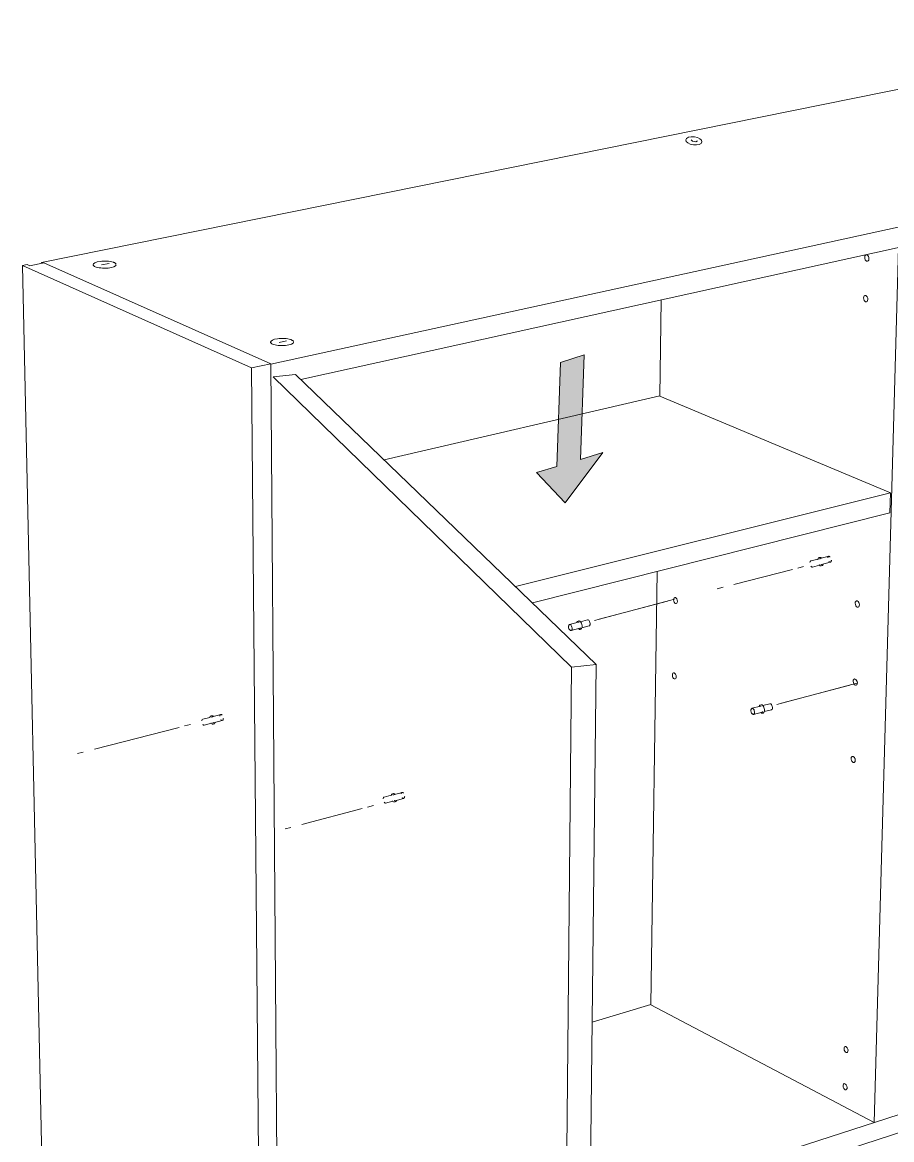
# Model space of a CAD drawing. Header units: metres. Extents: x -6.4 to 35.9, y -8.9 to 6.5.
# Drawn here: x 14.273 to 15.057, y -7.082 to -6.073 of the extents above; entities that cross this region are included whole.
import ezdxf

# ---------------------------------------------------------------- set-up
doc = ezdxf.new("R2010")
doc.units = ezdxf.units.M
doc.header["$MEASUREMENT"] = 0
doc.layers.add('PDF14_Geometry_Num_Penna__1_Num_Penna__255_Num_Penna__255_Num_Penna__255', color=255, linetype='Continuous', lineweight=18)
doc.layers.add('PDF14_Geometry_Num_Penna__7_Num_Penna__7_Num_Penna__7_Num_Penna__7', color=7, linetype='Continuous', lineweight=18)

msp = doc.modelspace()

# ---------------------------------------------------------------- hatches: boundary and pattern name
at = {"layer": 'PDF14_Geometry_Num_Penna__7_Num_Penna__7_Num_Penna__7_Num_Penna__7', "linetype": 'Continuous', "lineweight": 18}
msp.add_hatch(color=7, dxfattribs=at).paths.add_polyline_path([(14.7765, -6.4677), (14.7801, -6.3734), (14.7587, -6.3802), (14.7552, -6.4741), (14.737, -6.4796), (14.7629, -6.507), (14.7968, -6.4616)])

# ---------------------------------------------------------------- linework, layer by layer
at = {"layer": 'PDF14_Geometry_Num_Penna__1_Num_Penna__255_Num_Penna__255_Num_Penna__255', "color": 255, "linetype": 'Continuous', "lineweight": 18, "flags": 128}
msp.add_lwpolyline([(14.7765, -6.4677), (14.7801, -6.3734), (14.7587, -6.3802), (14.7552, -6.4741), (14.737, -6.4796), (14.7629, -6.507), (14.7968, -6.4616)], close=True, dxfattribs=at)
for points in [[(14.7936, -6.612), (14.8552, -6.5957)], [(14.958, -6.6877), (15.0196, -6.6714)]]:
    msp.add_lwpolyline(points, dxfattribs=at)
at = {"layer": 'PDF14_Geometry_Num_Penna__7_Num_Penna__7_Num_Penna__7_Num_Penna__7', "color": 7, "linetype": 'Continuous', "lineweight": 18, "flags": 128}
for points in [[(15.3626, -6.0733), (14.2906, -6.2901), (14.2906, -6.2909)], [(14.4973, -6.3818), (15.5833, -6.1444)], [(14.5244, -6.3956), (15.5823, -6.1618)], [(14.8776, -6.1807), (14.8763, -6.1794)], [(14.8822, -6.1802), (14.8806, -6.1811)], [(14.8806, -6.1811), (14.8776, -6.1807)], [(15.0635, -6.2765), (15.0414, -7.0661)], [(14.2927, -6.2905), (14.28, -6.293), (14.2776, -6.292)], [(14.2906, -6.2901), (14.2917, -6.2906)], [(14.2927, -6.2905), (14.4973, -6.3814)], [(14.3448, -6.2923), (14.3516, -6.2909)], [(14.3552, -6.2897), (14.3553, -6.2897), (14.3554, -6.2897), (14.3555, -6.2897), (14.3556, -6.2897), (14.3556, -6.2897), (14.3557, -6.2897)], [(14.3579, -6.2916), (14.3578, -6.2913), (14.3575, -6.291), (14.3572, -6.2907), (14.3569, -6.2905), (14.3565, -6.2902), (14.356, -6.29), (14.3557, -6.2899), (14.3557, -6.2897)], [(14.2776, -6.292), (14.2734, -6.2928)], [(14.2734, -6.2928), (14.4801, -6.3852)], [(14.2918, -7.1405), (14.2734, -6.2928)], [(14.3389, -6.2939), (14.3384, -6.2936), (14.338, -6.2934), (14.3377, -6.2931), (14.3374, -6.2928), (14.3373, -6.2925), (14.3372, -6.2922)], [(14.8493, -6.3238), (14.8481, -6.4107)], [(14.4989, -6.3637), (14.4983, -6.3635), (14.4979, -6.3632), (14.4976, -6.3629), (14.4974, -6.3626), (14.4972, -6.3623), (14.4972, -6.362)], [(14.5048, -6.3622), (14.5115, -6.3607)], [(14.5152, -6.3596), (14.5153, -6.3596), (14.5154, -6.3596), (14.5154, -6.3596), (14.5155, -6.3596), (14.5156, -6.3596), (14.5157, -6.3596)], [(14.5179, -6.3615), (14.5177, -6.3611), (14.5175, -6.3608), (14.5172, -6.3605), (14.5168, -6.3603), (14.5164, -6.36), (14.516, -6.3598), (14.5157, -6.3597), (14.5157, -6.3596)], [(14.4973, -6.3814), (14.5041, -7.2587), (14.4878, -7.264), (14.2918, -7.1405)], [(14.4973, -6.3814), (14.4801, -6.3852)], [(14.4801, -6.3852), (14.4878, -7.264)], [(14.4996, -6.3931), (14.5196, -6.391)], [(14.7908, -6.6527), (14.5196, -6.391)], [(14.7593, -7.6207), (14.7686, -6.6553), (14.4996, -6.3931)], [(14.8481, -6.4105), (14.5996, -6.4681)], [(14.8481, -6.4107), (15.0561, -6.498), (15.0556, -6.516)], [(14.7181, -6.5825), (15.0561, -6.498)], [(14.7334, -6.5973), (15.0556, -6.516)], [(14.9857, -6.5649), (14.9922, -6.5632)], [(14.9927, -6.5572), (15.0005, -6.5552)], [(14.9941, -6.5627), (15.0019, -6.5606)], [(14.8457, -6.569), (14.8401, -6.9599)], [(14.9148, -6.5807), (14.9678, -6.567)], [(14.9726, -6.5658), (14.9778, -6.5644)], [(14.9, -6.5845), (14.9052, -6.5831)], [(14.7893, -6.6131), (14.8614, -6.594)], [(14.7831, -6.6125), (14.7766, -6.6142)], [(14.7686, -6.6553), (14.7908, -6.6527)], [(14.7801, -7.6169), (14.7908, -6.6527)], [(14.9537, -6.6888), (15.0258, -6.6697)], [(14.9475, -6.6882), (14.941, -6.6899)], [(14.4444, -6.7), (14.4522, -6.6979)], [(14.4458, -6.7054), (14.4536, -6.7034)], [(14.3385, -6.7292), (14.4147, -6.7096)], [(14.4197, -6.7083), (14.425, -6.7069)], [(14.4374, -6.7076), (14.4439, -6.7059)], [(14.3231, -6.7332), (14.3283, -6.7319)], [(14.6079, -6.7703), (14.6157, -6.7682)], [(14.6094, -6.7757), (14.6171, -6.7737)], [(14.5254, -6.7972), (14.5797, -6.7828)], [(14.5847, -6.7815), (14.5899, -6.7801)], [(14.6009, -6.7779), (14.6074, -6.7762)], [(14.5103, -6.8012), (14.5155, -6.7998)], [(15.5376, -6.9054), (14.7853, -7.149)], [(15.5366, -6.9212), (14.7851, -7.1662)], [(14.7872, -6.9756), (14.8401, -6.9596)], [(15.0414, -7.0661), (14.8401, -6.9599)]]:
    msp.add_lwpolyline(points, dxfattribs=at)
for points in [[(14.7765, -6.4677), (14.7801, -6.3734), (14.7587, -6.3802), (14.7552, -6.4741), (14.737, -6.4796), (14.7629, -6.507), (14.7968, -6.4616)], [(15.0207, -6.7376), (15.0207, -6.7372), (15.0208, -6.7368), (15.021, -6.7364), (15.0212, -6.7361), (15.0214, -6.7359), (15.0217, -6.7357), (15.022, -6.7357), (15.0223, -6.7357), (15.0226, -6.7358), (15.0229, -6.736), (15.0233, -6.7363), (15.0236, -6.7366), (15.0238, -6.737), (15.024, -6.7375), (15.0242, -6.7379), (15.0243, -6.7384), (15.0244, -6.7389), (15.0244, -6.7394), (15.0244, -6.7399), (15.0243, -6.7403), (15.0241, -6.7406), (15.0239, -6.7409), (15.0237, -6.7411), (15.0234, -6.7413), (15.0231, -6.7414), (15.0228, -6.7413), (15.0225, -6.7412), (15.0222, -6.7411), (15.0218, -6.7408), (15.0216, -6.7405), (15.0213, -6.7401), (15.0211, -6.7396), (15.0209, -6.7391), (15.0208, -6.7386), (15.0207, -6.7381)]]:
    msp.add_lwpolyline(points, close=True, dxfattribs=at)
for points in [[(14.9835, -6.5608, -0.113807), (14.9838, -6.5598, -0.222419), (14.9843, -6.5594), (14.9908, -6.5577)], [(14.9925, -6.5562), (14.9918, -6.5564, 0.185779), (14.9911, -6.5569, 0.112874), (14.9907, -6.5583)], [(14.9954, -6.5623, -0.075717), (14.9951, -6.5631, -0.197789), (14.9944, -6.5636), (14.9938, -6.5638)], [(15.0005, -6.5598, 0.117167), (15.0013, -6.5605, 0.414127), (15.0025, -6.5602, 0.10051), (15.0027, -6.5594, 0.118447), (15.0029, -6.5588)], [(14.7733, -6.615, -0.075717), (14.7737, -6.6142, -0.201162), (14.7744, -6.6137), (14.775, -6.6135)], [(14.7747, -6.6204, 0.068115), (14.7754, -6.621, 0.202383), (14.7763, -6.6211), (14.7769, -6.6209, 0.189378), (14.7776, -6.6204, 0.11392), (14.7781, -6.6191, 0.161753), (14.7769, -6.6146, 0.120903), (14.7759, -6.6136)], [(14.7837, -6.6126, -0.110568), (14.7845, -6.6133, -0.077813), (14.7852, -6.6149, -0.081956), (14.7853, -6.6166, -0.113939), (14.785, -6.6176, -0.205599), (14.7845, -6.6179), (14.778, -6.6196)], [(14.7663, -6.6171, 0.099405), (14.766, -6.6178, 0.120528), (14.7658, -6.6185, 0.081512), (14.7659, -6.6198)], [(14.7746, -6.6147), (14.7668, -6.6166, -0.191036), (14.7675, -6.6167, -0.123813), (14.7682, -6.6175, -0.161647), (14.7691, -6.6207, -0.115629), (14.7688, -6.6217)], [(14.776, -6.6201), (14.7682, -6.6221, -0.194599), (14.7676, -6.622)], [(14.9308, -6.6927, 0.099405), (14.9305, -6.6935, 0.120528), (14.9303, -6.6942, 0.081512), (14.9304, -6.6955)], [(14.9391, -6.6903), (14.9313, -6.6923, -0.191036), (14.9319, -6.6924, -0.123813), (14.9327, -6.6931, -0.161647), (14.9335, -6.6964, -0.115629), (14.9332, -6.6974)], [(14.9378, -6.6907, -0.075717), (14.9381, -6.6899, -0.201162), (14.9388, -6.6894), (14.9395, -6.6892)], [(14.9392, -6.6961, 0.068115), (14.9398, -6.6967, 0.202383), (14.9407, -6.6968), (14.9414, -6.6966, 0.189378), (14.9421, -6.6961, 0.11392), (14.9425, -6.6947, 0.161753), (14.9414, -6.6903, 0.120903), (14.9404, -6.6893)], [(14.9482, -6.6883, -0.110568), (14.9489, -6.689, -0.077813), (14.9496, -6.6906, -0.081956), (14.9498, -6.6923, -0.113939), (14.9495, -6.6933, -0.205599), (14.9489, -6.6936), (14.9424, -6.6953)], [(14.4351, -6.7036, -0.112083), (14.4354, -6.7026, -0.218593), (14.436, -6.7022), (14.4424, -6.7005)], [(14.4441, -6.699), (14.4435, -6.6992, 0.185779), (14.4428, -6.6997, 0.112874), (14.4424, -6.701)], [(14.4522, -6.7026, 0.120028), (14.4529, -6.7033, 0.414127), (14.4542, -6.703, 0.10051), (14.4544, -6.7022, 0.118447), (14.4546, -6.7015)], [(14.9405, -6.6958), (14.9327, -6.6978, -0.194599), (14.932, -6.6977)], [(14.4471, -6.7051, -0.075717), (14.4468, -6.7059, -0.204986), (14.4461, -6.7064), (14.4454, -6.7066)], [(14.5987, -6.7739, -0.112083), (14.599, -6.7729, -0.218593), (14.5995, -6.7725), (14.606, -6.7708)], [(14.6077, -6.7693), (14.607, -6.7695, 0.185779), (14.6063, -6.77, 0.112874), (14.6059, -6.7713)], [(14.6106, -6.7754, -0.075717), (14.6103, -6.7761, -0.204986), (14.6096, -6.7767), (14.609, -6.7769)], [(14.6157, -6.7729, 0.120028), (14.6165, -6.7736, 0.414127), (14.6177, -6.7732, 0.10051), (14.6179, -6.7725, 0.118447), (14.6181, -6.7718)]]:
    msp.add_lwpolyline(points, format="xyb", dxfattribs=at)
at = {"layer": 'PDF14_Geometry_Num_Penna__7_Num_Penna__7_Num_Penna__7_Num_Penna__7', "color": 7, "linetype": 'Continuous', "lineweight": 18}
for centre, radius, start, end in [((14.9943, -6.5611), 0.00292, 212.5787, 240.2463), ((14.9915, -6.5593), 0.00354, 44.5505, 58.3574), ((15.0018, -6.5567), 0.00216, 149.0751, 176.3619), ((14.9864, -6.5627), 0.00249, 214.065, 238.049), ((14.7682, -6.6198), 0.00207, 215.2368, 237.0098), ((14.4535, -6.6995), 0.00216, 149.0751, 176.3619), ((14.9326, -6.6955), 0.00207, 215.2368, 237.0098), ((14.446, -6.7039), 0.00295, 212.9414, 240.206), ((14.617, -6.7697), 0.00216, 149.0751, 176.3619), ((14.6095, -6.7742), 0.00295, 212.9414, 240.206)]:
    msp.add_arc(centre, radius, start, end, dxfattribs=at)
for centre, major_axis, ratio, start_param, end_param in [((14.3477, -6.2921), (-0.0105, 0), 0.319738, 3.922492, 6.316437), ((14.3475, -6.292), (0.0105, 0), 0.301892, 3.763493, 6.278227), ((14.5077, -6.3619), (-0.0105, 0), 0.319702, 3.922391, 6.314985), ((14.5074, -6.3618), (-0.0106, 0), 0.304963, 0.637056, 3.131682)]:
    msp.add_ellipse(centre, major_axis=major_axis, ratio=ratio, start_param=start_param, end_param=end_param, dxfattribs=at)
for centre, major_axis, ratio in [((15.0348, -6.286), (-0.00063, 0.00296), 0.611406), ((15.0338, -6.3227), (-0.00067, 0.00292), 0.618535), ((14.8623, -6.5951), (-0.00072, 0.00274), 0.582503), ((15.0262, -6.5983), (-0.00076, 0.00287), 0.59514), ((14.8612, -6.6631), (-0.00073, 0.00273), 0.581159), ((15.0244, -6.6687), (-0.0008, 0.00282), 0.601196), ((15.0161, -7.0003), (-0.00086, 0.00276), 0.581408), ((15.0152, -7.0338), (-0.00088, 0.00273), 0.586987)]:
    msp.add_ellipse(centre, major_axis=major_axis, ratio=ratio, dxfattribs=at)
for points in [[(14.8715, -6.1794), (14.8712, -6.1814), (14.8743, -6.1834), (14.8784, -6.1839)], [(14.8793, -6.1766), (14.8752, -6.1761), (14.8717, -6.1774), (14.8715, -6.1794)], [(14.8862, -6.1812), (14.8864, -6.1792), (14.8833, -6.1771), (14.8793, -6.1766)], [(14.8735, -6.1821), (14.8735, -6.1821), (14.8735, -6.1822), (14.8735, -6.1822)], [(14.8784, -6.1839), (14.8824, -6.1844), (14.8859, -6.1832), (14.8862, -6.1812)], [(14.9927, -6.5572), (14.9929, -6.5572), (14.992, -6.5576), (14.9922, -6.5576)], [(14.9933, -6.5563), (14.9936, -6.5563), (14.9921, -6.5562), (14.9925, -6.5562)], [(14.9929, -6.5637), (14.9932, -6.5637), (14.9934, -6.5638), (14.9937, -6.5638)], [(14.9935, -6.5626), (14.9937, -6.5626), (14.9939, -6.5627), (14.9941, -6.5627)], [(15.0005, -6.5552), (15.0007, -6.5552), (14.9998, -6.5556), (15, -6.5556)], [(15.0011, -6.5553), (15.0014, -6.5553), (15.0003, -6.5552), (15.0005, -6.5552)], [(15.0018, -6.5558), (15.002, -6.5558), (15.0009, -6.5553), (15.0011, -6.5553)], [(14.9851, -6.5648), (14.9853, -6.5648), (14.9855, -6.5649), (14.9857, -6.5649)], [(14.7759, -6.6136), (14.7762, -6.6136), (14.7747, -6.6135), (14.775, -6.6135)], [(14.7837, -6.6126), (14.784, -6.6126), (14.7829, -6.6125), (14.7831, -6.6125)], [(14.7659, -6.6198), (14.7661, -6.6202), (14.766, -6.621), (14.7665, -6.621)], [(14.7668, -6.6166), (14.7671, -6.6166), (14.7661, -6.6171), (14.7663, -6.6171)], [(14.767, -6.6215), (14.7672, -6.6215), (14.7673, -6.622), (14.7676, -6.622)], [(14.7682, -6.6221), (14.7685, -6.6221), (14.7685, -6.6217), (14.7688, -6.6217)], [(14.7753, -6.6147), (14.7755, -6.6147), (14.7744, -6.6147), (14.7746, -6.6147)], [(14.776, -6.6201), (14.7763, -6.6201), (14.7763, -6.6197), (14.7766, -6.6197)], [(14.9313, -6.6923), (14.9315, -6.6923), (14.9305, -6.6927), (14.9308, -6.6927)], [(14.9397, -6.6904), (14.94, -6.6904), (14.9388, -6.6903), (14.9391, -6.6903)], [(14.9404, -6.6893), (14.9407, -6.6893), (14.9392, -6.6892), (14.9395, -6.6892)], [(14.9482, -6.6883), (14.9484, -6.6883), (14.9473, -6.6882), (14.9475, -6.6882)], [(14.4444, -6.7), (14.4446, -6.7), (14.4436, -6.7004), (14.4439, -6.7004)], [(14.445, -6.6991), (14.4453, -6.6991), (14.4438, -6.699), (14.4441, -6.699)], [(14.4457, -6.6996), (14.446, -6.6996), (14.4447, -6.6991), (14.445, -6.6991)], [(14.4522, -6.6979), (14.4524, -6.6979), (14.4514, -6.6983), (14.4516, -6.6983)], [(14.4528, -6.698), (14.453, -6.698), (14.4519, -6.6979), (14.4522, -6.6979)], [(14.4534, -6.6986), (14.4537, -6.6986), (14.4525, -6.698), (14.4528, -6.698)], [(14.9304, -6.6955), (14.9305, -6.6959), (14.9305, -6.6967), (14.9309, -6.6967)], [(14.9314, -6.6972), (14.9317, -6.6972), (14.9318, -6.6977), (14.932, -6.6977)], [(14.9327, -6.6978), (14.9329, -6.6978), (14.933, -6.6974), (14.9332, -6.6974)], [(14.9405, -6.6958), (14.9407, -6.6958), (14.9408, -6.6954), (14.941, -6.6954)], [(14.436, -6.7068), (14.4363, -6.7068), (14.4364, -6.7076), (14.4367, -6.7076)], [(14.4367, -6.7076), (14.437, -6.7076), (14.4371, -6.7076), (14.4374, -6.7076)], [(14.4445, -6.7065), (14.4448, -6.7065), (14.4451, -6.7066), (14.4454, -6.7066)], [(14.4452, -6.7053), (14.4454, -6.7053), (14.4456, -6.7054), (14.4458, -6.7054)], [(14.6079, -6.7703), (14.6082, -6.7703), (14.6072, -6.7706), (14.6074, -6.7706)], [(14.6086, -6.7694), (14.6089, -6.7694), (14.6073, -6.7693), (14.6077, -6.7693)], [(14.6092, -6.7699), (14.6095, -6.7699), (14.6083, -6.7694), (14.6086, -6.7694)], [(14.6157, -6.7682), (14.6159, -6.7682), (14.615, -6.7686), (14.6152, -6.7686)], [(14.6164, -6.7683), (14.6166, -6.7683), (14.6155, -6.7682), (14.6157, -6.7682)], [(14.617, -6.7688), (14.6172, -6.7688), (14.6161, -6.7683), (14.6164, -6.7683)], [(14.5995, -6.7771), (14.5999, -6.7771), (14.5999, -6.7778), (14.6003, -6.7778)], [(14.6003, -6.7778), (14.6005, -6.7778), (14.6007, -6.7779), (14.6009, -6.7779)], [(14.6081, -6.7767), (14.6084, -6.7767), (14.6087, -6.7769), (14.609, -6.7769)], [(14.6087, -6.7756), (14.6089, -6.7756), (14.6091, -6.7757), (14.6094, -6.7757)]]:
    msp.add_open_spline(points, degree=3, dxfattribs=at)

doc.saveas('drawing.dxf')
